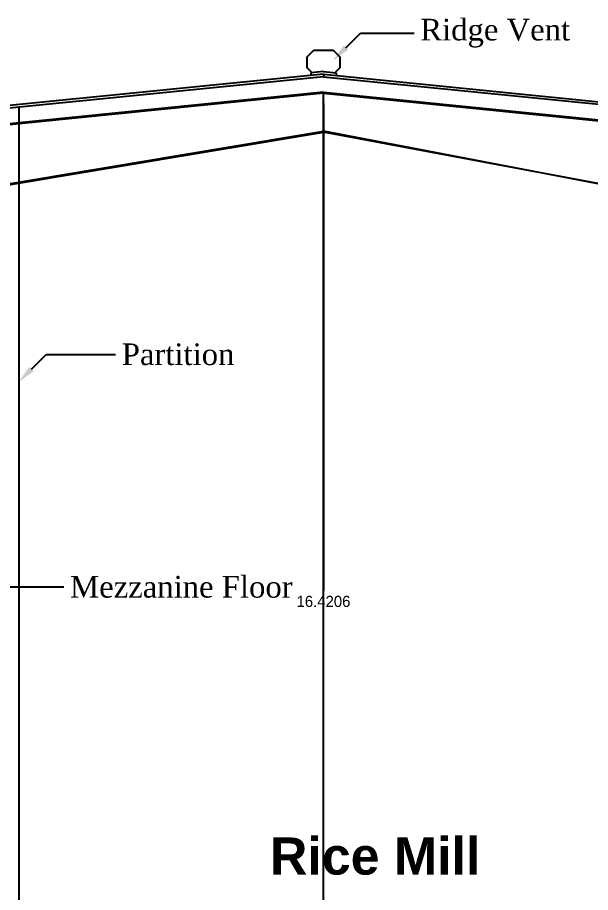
# Model space of a CAD drawing. Header units: metres. Extents: x 1422408 to 2565053, y 3723 to 80428.
# Drawn here: x 2267870.95 to 2267880.21, y 4219.66 to 4233.79 of the extents above; entities that cross this region are included whole.
import ezdxf
from ezdxf import colors
from ezdxf.entities.mleader import LeaderData, LeaderLine
from ezdxf.math import Vec2, Vec3

# ---------------------------------------------------------------- set-up
doc = ezdxf.new("R2010")
doc.units = ezdxf.units.M
doc.header["$LTSCALE"] = 3.5
doc.header["$MEASUREMENT"] = 0
doc.linetypes.add('DOT2', pattern=[0.125, 0, -0.125])
doc.linetypes.add('PHANTOM2', pattern=[1.25, 0.625, -0.125, 0.125, -0.125, 0.125, -0.125])
doc.layers.get('0').update_dxf_attribs({"linetype": 'CONTINUOUS'})
doc.layers.get('DEFPOINTS').update_dxf_attribs({"linetype": 'CONTINUOUS'})
doc.layers.add('BLK_4_FLR_0_AC_ROOM_1', color=117, linetype='CONTINUOUS')
doc.layers.add('BLK_4_HT_OF_BLDG', color=5, linetype='CONTINUOUS')
doc.styles.add('ANAND', font='times.ttf')
doc.styles.add('SIKKIM-ARE', font='arialbd.ttf')
doc.styles.add('style1', font='arial.ttf', dxfattribs={"height": 0.28})
doc.styles.add('style1jaya', font='times.ttf')
doc.dimstyles.new('STANDARD$0', dxfattribs={"dimtxt": 0.25, "dimasz": 0.1, "dimexe": 2, "dimexo": 2, "dimgap": 0, "dimtad": 0, "dimzin": 0, "dimdsep": 46, "dimtxsty": 'ANAND', "dimcen": 0.0625, "dimdle": 2.5, "dimse1": 1, "dimse2": 1, "dimclrd": 2, "dimclre": 9, "dimadec": 0, "dimazin": 0, "dimtfac": 1, "dimtix": 1, "dimtofl": 0, "dimtmove": 2, "dimatfit": 3, "dimldrblk": 'OBLIQUE', "dimfxl": 0, "dimtolj": 1, "dimtzin": 0, "dimarcsym": 0})

# ---------------------------------------------------------------- blocks, each defined once
blk = doc.blocks.new('RV')
at = {"color": 150, "ltscale": 100}
for p, q in [((16481.95, 4105.76), (16468.37, 4104.2)), ((16468.37, 4104.2), (16468.37, 4101.47)), ((16481.95, 4105.76), (16495.53, 4104.2)), ((16495.53, 4104.2), (16495.53, 4101.47))]:
    blk.add_line(p, q, dxfattribs=at)
blk.add_lwpolyline([(16493.95, 4104.38), (16499.48, 4109.92), (16499.48, 4121), (16492.48, 4128), (16471.42, 4128), (16464.42, 4121), (16464.42, 4109.92), (16469.95, 4104.38)], dxfattribs=at)
blk = doc.blocks.new('A$C77F846F6')
at = {"color": 150, "ltscale": 100}
blk.add_blockref('RV', (-16464.42, -4101.47), dxfattribs=at)
blk = doc.blocks.new('A$C3E707E37')
at = {"xscale": 25.4, "yscale": 25.4, "zscale": 25.4}
blk.add_blockref('A$C77F846F6', (0, 0), dxfattribs=at)
blk = doc.blocks.new('ER')
for p, q in [((-3, -3), (3, 3)), ((-3, 0), (3, 0)), ((0, -3), (0, 3))]:
    blk.add_line(p, q)
blk = doc.blocks.new('*D646')
at = {"layer": 'BLK_4_HT_OF_BLDG', "lineweight": -2, "ltscale": 0.05}
blk.add_line((2267861.299, 4232.836), (2267861.299, 4214.988), dxfattribs=at)
at = {"layer": 'DEFPOINTS', "color": 0, "ltscale": 0.05}
for p in [(2267875.558, 4232.876), (2267861.299, 4214.948), (2267875.558, 4214.948)]:
    blk.add_point(p, dxfattribs=at)
at = {"layer": 'BLK_4_HT_OF_BLDG', "lineweight": -2, "ltscale": 0.05, "xscale": 0.04, "yscale": 0.04, "zscale": 0.04}
for p, rotation in [((2267861.299, 4232.876), 90), ((2267861.299, 4214.948), 270)]:
    blk.add_blockref('ER', p, dxfattribs=dict(at, rotation=rotation))
at = {"layer": 'BLK_4_HT_OF_BLDG', "color": 0, "ltscale": 0.05, "insert": (2267860.708, 4223.912), "char_height": 0.28, "attachment_point": 5, "rotation": 90, "style": 'style1'}
blk.add_mtext('\\A1;{\\H3.5714x;17.93}', dxfattribs=at)
blk = doc.blocks.new('_DOT')
at = {"color": 0, "linetype": 'ByBlock'}
blk.add_line((-0.5, 0), (-1, 0), dxfattribs=at)
at = {"color": 0, "linetype": 'ByBlock', "const_width": 0.5}
blk.add_lwpolyline([(-0.25, 0, 1), (0.25, 0, 1)], format="xyb", close=True, dxfattribs=at)
blk = doc.blocks.new('*D576')
at = {"layer": 'BLK_4_FLR_0_AC_ROOM_1', "color": 0, "linetype": 'DOT2', "lineweight": -2, "ltscale": 400}
for p, q in [((2267875.832, 4232.568), (2267875.714, 4232.568)), ((2267875.832, 4216.148), (2267875.714, 4216.148))]:
    blk.add_line(p, q, dxfattribs=at)
at = {"layer": 'BLK_4_FLR_0_AC_ROOM_1', "color": 0, "linetype": 'PHANTOM2', "lineweight": -2, "ltscale": 400}
for p, q in [((2267875.894, 4232.388), (2267875.894, 4224.538)), ((2267875.894, 4216.328), (2267875.894, 4224.178))]:
    blk.add_line(p, q, dxfattribs=at)
at = {"layer": 'BLK_4_FLR_0_AC_ROOM_1', "color": 0, "ltscale": 400}
for points in [[(2267875.864, 4232.388), (2267875.924, 4232.388), (2267875.894, 4232.568)], [(2267875.864, 4216.328), (2267875.924, 4216.328), (2267875.894, 4216.148)]]:
    blk.add_solid(points, dxfattribs=at)
at = {"layer": 'DEFPOINTS', "color": 0, "ltscale": 400}
for p in [(2267875.894, 4232.568), (2267875.894, 4216.148), (2267875.894, 4216.148)]:
    blk.add_point(p, dxfattribs=at)
at = {"layer": 'BLK_4_FLR_0_AC_ROOM_1', "color": 0, "ltscale": 400, "insert": (2267875.894, 4224.358), "char_height": 0.18, "attachment_point": 5}
blk.add_mtext('\\A1;16.4206', dxfattribs=at)

msp = doc.modelspace()

# ---------------------------------------------------------------- linework, layer by layer
at = {"ltscale": 0.5}
for p, q in [((2267875.89408, 4232.87626), (2267863.56788, 4231.64364)), ((2267875.89408, 4232.87626), (2267886.96036, 4231.76963)), ((2267875.89408, 4232.83606), (2267863.57186, 4231.60384)), ((2267875.89408, 4232.83606), (2267886.96036, 4231.72943))]:
    msp.add_line(p, q, dxfattribs=at)
for p, q in [((2267875.89408, 4232.58439), (2267863.80354, 4231.37533)), ((2267875.89408, 4232.56831), (2267863.80513, 4231.35941)), ((2267875.89408, 4232.58439), (2267886.77377, 4231.49642)), ((2267875.89408, 4232.56831), (2267886.77377, 4231.48034)), ((2267865.17197, 4230.16474), (2267875.89408, 4231.95607)), ((2267865.17197, 4230.14852), (2267875.89408, 4231.93988)), ((2267885.35481, 4230.14474), (2267875.89408, 4231.95607)), ((2267885.35481, 4230.16474), (2267875.89408, 4231.93988))]:
    msp.add_line(p, q)
for points in [[(2267875.89389, 4232.87624), (2267875.89389, 4232.83604)], [(2267870.9732, 4232.33997), (2267870.9732, 4216.14774)]]:
    msp.add_lwpolyline(points, dxfattribs=at)
msp.add_lwpolyline([(2267875.89384, 4231.95603), (2267875.89408, 4232.56831)])
at = {"layer": 'BLK_4_FLR_0_AC_ROOM_1', "color": 3, "ltscale": 400}
msp.add_lwpolyline([(2267875.89408, 4216.14774), (2267875.89408, 4232.56831)], dxfattribs=at)

# ---------------------------------------------------------------- block references
at = {"xscale": 0.0006, "yscale": 0.0006, "zscale": 0.0006}
msp.add_blockref('A$C3E707E37', (2267875.62691, 4232.85562), dxfattribs=at)

# ---------------------------------------------------------------- texts
at = {"linetype": 'Continuous', "ltscale": 300, "style": 'SIKKIM-ARE'}
msp.add_text('Rice Mill', height=0.6, dxfattribs=at).set_placement((2267875.02892, 4219.94572))

# ---------------------------------------------------------------- dimensions: what is measured, and where the dimension line sits
at = {"layer": 'BLK_4_FLR_0_AC_ROOM_1', "color": 3, "ltscale": 400}
dim = msp.add_aligned_dim(p1=(2267875.89408, 4232.56831), p2=(2267875.89408, 4216.14774), distance=0, dimstyle='STANDARD$0', override={"dimtxt": 0.18, "dimasz": 0.18, "dimexe": 0.18, "dimexo": 0.0625, "dimgap": 0.09, "dimtih": 1, "dimtoh": 1, "dimdec": 4, "dimtxsty": 'Standard', "dimcen": 0.09, "dimdle": 0, "dimse1": 0, "dimse2": 0, "dimclrd": 0, "dimclre": 0, "dimtdec": 4, "dimtix": 0, "dimtmove": 0, "dimfxl": 0, "dimarcsym": 2}, dxfattribs=at)
dim.commit()
dim.dimension.update_dxf_attribs({"geometry": '*D576', "text_midpoint": (2267875.89408, 4224.35802)})
at = {"layer": 'BLK_4_HT_OF_BLDG', "ltscale": 0.05}
dim = msp.add_aligned_dim(p1=(2267875.55753, 4232.87624), p2=(2267875.55753, 4214.94774), distance=-14.25863, text='{\\H3.5714x;17.93}', dimstyle='STANDARD$0', override={"dimtxt": 0.28, "dimasz": 0.04, "dimgap": 0.08, "dimtad": 2, "dimtxsty": 'style1', "dimblk": 'ER', "dimclrd": 256, "dimldrblk": 'DOT', "dimfxl": 0.18, "dimfxlon": 1, "dimarcsym": 1}, dxfattribs=at)
dim.commit()
dim.dimension.update_dxf_attribs({"geometry": '*D646', "text_midpoint": (2267860.70798, 4223.91199)})

# ---------------------------------------------------------------- leaders
ml = msp.add_multileader_mtext('Standard')
ml.set_content('Ridge Vent', color=256, style='style1jaya')
ml.set_leader_properties()
ml.build(insert=Vec2(0, 0))
ml.multileader.update_dxf_attribs({"text_right_attachment_type": 6, "dogleg_length": 1090.77257, "arrow_head_size": 0.3})
ctx = ml.context
ctx.base_point, ctx.char_height, ctx.arrow_head_size, ctx.landing_gap_size, ctx.plane_origin = Vec3(2267877.35733, 4233.54066), 0.35, 0.3, 0.1, Vec3(2267875.81137, 4232.71553)
ctx.right_attachment = 6
notes = []
notes.append((ctx, [(0, (1, 1, 0), (2267876.4916, 4233.54066), (1, 0), 0.86573, [(0, [(2267876.04352, 4233.09258)], 0, [])])]))
ctx.mtext.insert, ctx.mtext.flow_direction = Vec3(2267877.45733, 4233.77143), 5
ml = msp.add_multileader_mtext('Standard')
ml.set_content('Partition ', color=256, style='style1jaya')
ml.set_leader_properties()
ml.build(insert=Vec2(0, 0))
ml.multileader.update_dxf_attribs({"text_right_attachment_type": 6, "dogleg_length": 1090.77257, "arrow_head_size": 0.3})
ctx = ml.context
ctx.base_point, ctx.char_height, ctx.arrow_head_size, ctx.landing_gap_size, ctx.plane_origin = Vec3(2267872.53421, 4228.34901), 0.35, 0.3, 0.1, Vec3(2267870.73269, 4227.52393)
ctx.right_attachment = 6
notes.append((ctx, [(0, (1, 1, 0), (2267871.41277, 4228.34901), (1, 0), 1.12144, [(0, [(2267870.96469, 4227.90093)], 0, [])])]))
ctx.mtext.insert, ctx.mtext.flow_direction = Vec3(2267872.63421, 4228.52755), 5
ml = msp.add_multileader_mtext('Standard')
ml.set_content('Mezzanine Floor', color=256, style='style1jaya')
ml.set_leader_properties()
ml.build(insert=Vec2(0, 0))
ml.multileader.update_dxf_attribs({"text_right_attachment_type": 6, "dogleg_length": 1090.77257, "arrow_head_size": 0.3})
ctx = ml.context
ctx.base_point, ctx.char_height, ctx.arrow_head_size, ctx.landing_gap_size, ctx.plane_origin = Vec3(2267871.69942, 4224.59202), 0.35, 0.3, 0.1, Vec3(2267869.8979, 4223.76694)
ctx.right_attachment = 6
notes.append((ctx, [(0, (1, 1, 0), (2267870.57798, 4224.59202), (1, 0), 1.12144, [(0, [(2267870.1299, 4224.14394)], 0, [])])]))
ctx.mtext.insert, ctx.mtext.flow_direction = Vec3(2267871.79942, 4224.77056), 5
for ctx, leaders in notes:
    for number, flags, end, landing, length, lines in leaders:
        leader = LeaderData()
        leader.index, (leader.has_last_leader_line, leader.has_dogleg_vector, leader.attachment_direction) = number, flags
        leader.last_leader_point, leader.dogleg_vector, leader.dogleg_length = Vec3(end), Vec3(landing), length
        for number, points, colour, breaks in lines:
            line = LeaderLine()
            line.index, line.vertices, line.color, line.breaks = number, Vec3.list(points), colors.encode_raw_color(colour), breaks
            leader.lines.append(line)
        ctx.leaders.append(leader)

doc.saveas('drawing.dxf')
